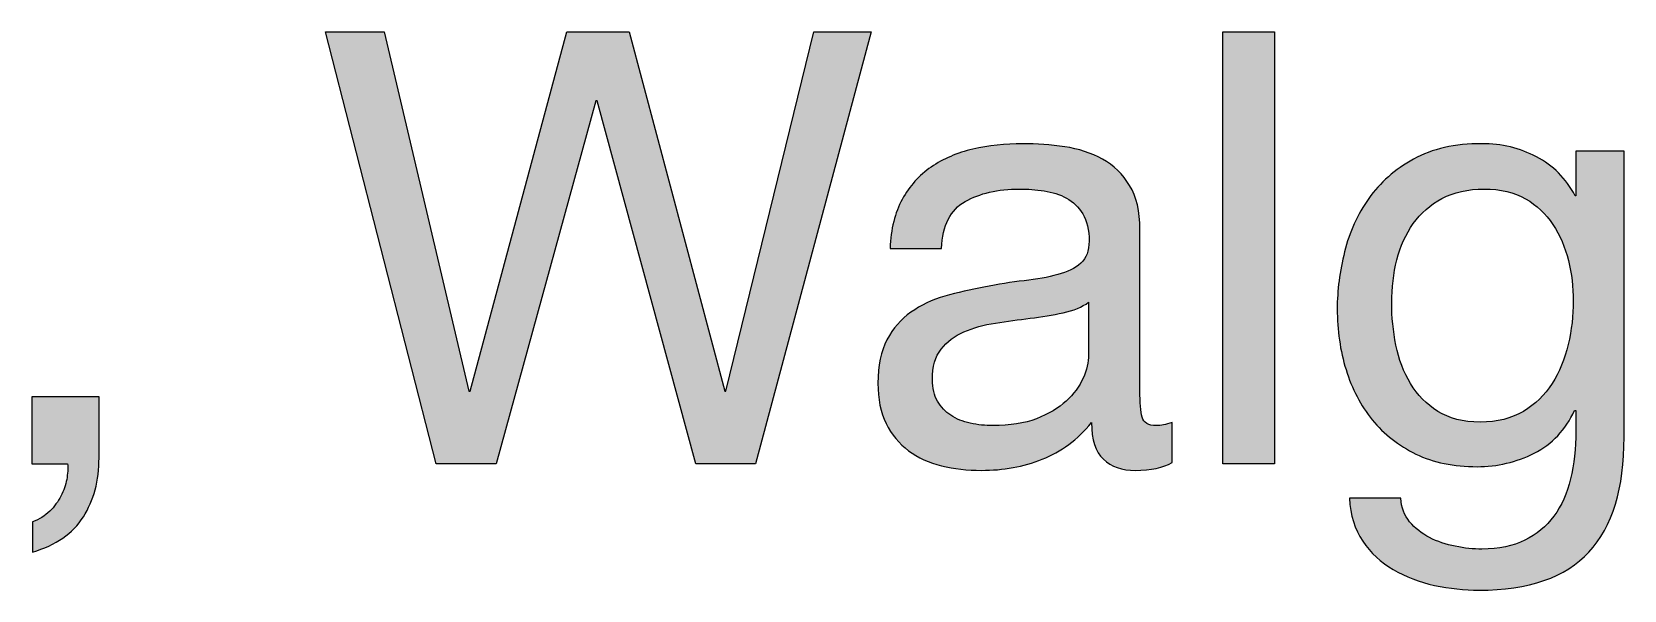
# Paper-space layout 'A0mask (portrait)' of a CAD drawing. Extents: x 0 to 810, y 0 to 1153.
# Drawn here: x 686.19 to 697.03, y 63.68 to 67.48 of the extents above; entities that cross this region are included whole.
import ezdxf
from ezdxf.enums import TextEntityAlignment as Align

# ---------------------------------------------------------------- set-up
doc = ezdxf.new("R2010")
doc.units = 0
doc.layers.get('0').update_dxf_attribs({"linetype": 'CONTINUOUS'})
doc.layers.get('Defpoints').update_dxf_attribs({"linetype": 'CONTINUOUS'})
doc.layers.add('JPP_Mask', color=7, linetype='CONTINUOUS')
doc.styles.add('JPP', font='arial.ttf')

# ---------------------------------------------------------------- blocks, each defined once
blk = doc.blocks.new('A0mask (portrait)')
at = {"true_color": 0x004a91}
for points in [[(691.905, 67.483), (691.514, 67.483), (690.916, 65.036), (690.908, 65.036), (690.257, 67.483), (689.833, 67.483), (689.174, 65.036), (689.165, 65.036), (688.589, 67.483), (688.189, 67.483), (688.943, 64.541), (689.351, 64.541), (690.03, 67.013), (690.039, 67.013), (690.71, 64.541), (691.118, 64.541)], [(694.649, 67.483), (694.299, 67.483), (694.299, 64.541), (694.649, 64.541)]]:
    blk.add_hatch(color=154, dxfattribs=at).paths.add_polyline_path(points)
h = blk.add_hatch(color=154, dxfattribs=at)
edge = h.paths.add_edge_path()
edge.add_spline(control_points=[(693.734, 65.04), (693.734, 65.04), (693.734, 66.136), (693.734, 66.136), (693.734, 66.259), (693.711, 66.36), (693.664, 66.436)], knot_values=[30, 30, 30, 30, 31, 31, 31, 32, 32, 32, 32], degree=3, periodic=0)
edge.add_spline(control_points=[(693.664, 66.436), (693.617, 66.513), (693.556, 66.573), (693.479, 66.616)], knot_values=[29, 29, 29, 29, 30, 30, 30, 30], degree=3, periodic=0)
edge.add_spline(control_points=[(693.479, 66.616), (693.402, 66.658), (693.316, 66.686), (693.222, 66.7)], knot_values=[28, 28, 28, 28, 29, 29, 29, 29], degree=3, periodic=0)
edge.add_spline(control_points=[(693.222, 66.7), (693.127, 66.714), (693.031, 66.721), (692.935, 66.721)], knot_values=[27, 27, 27, 27, 28, 28, 28, 28], degree=3, periodic=0)
edge.add_spline(control_points=[(692.935, 66.721), (692.817, 66.721), (692.704, 66.708), (692.597, 66.684)], knot_values=[26, 26, 26, 26, 27, 27, 27, 27], degree=3, periodic=0)
edge.add_spline(control_points=[(692.597, 66.684), (692.49, 66.659), (692.395, 66.618), (692.313, 66.562)], knot_values=[25, 25, 25, 25, 26, 26, 26, 26], degree=3, periodic=0)
edge.add_spline(control_points=[(692.313, 66.562), (692.231, 66.506), (692.165, 66.432), (692.116, 66.342)], knot_values=[24, 24, 24, 24, 25, 25, 25, 25], degree=3, periodic=0)
edge.add_spline(control_points=[(692.116, 66.342), (692.066, 66.251), (692.038, 66.14), (692.033, 66.008)], knot_values=[23, 23, 23, 23, 24, 24, 24, 24], degree=3, periodic=0)
edge.add_spline(control_points=[(692.033, 66.008), (692.033, 66.008), (692.383, 66.008), (692.383, 66.008), (692.391, 66.165), (692.445, 66.271), (692.544, 66.327), (692.643, 66.383), (692.766, 66.412), (692.915, 66.412)], knot_values=[20, 20, 20, 20, 21, 21, 21, 22, 22, 22, 23, 23, 23, 23], degree=3, periodic=0)
edge.add_spline(control_points=[(692.915, 66.412), (692.969, 66.412), (693.025, 66.408), (693.082, 66.399)], knot_values=[19, 19, 19, 19, 20, 20, 20, 20], degree=3, periodic=0)
edge.add_spline(control_points=[(693.082, 66.399), (693.137, 66.391), (693.189, 66.375), (693.234, 66.35)], knot_values=[18, 18, 18, 18, 19, 19, 19, 19], degree=3, periodic=0)
edge.add_spline(control_points=[(693.234, 66.35), (693.279, 66.325), (693.316, 66.29), (693.345, 66.243)], knot_values=[17, 17, 17, 17, 18, 18, 18, 18], degree=3, periodic=0)
edge.add_spline(control_points=[(693.345, 66.243), (693.374, 66.196), (693.388, 66.134), (693.388, 66.057)], knot_values=[16, 16, 16, 16, 17, 17, 17, 17], degree=3, periodic=0)
edge.add_spline(control_points=[(693.388, 66.057), (693.388, 65.992), (693.369, 65.941), (693.331, 65.907), (693.292, 65.873), (693.24, 65.846), (693.174, 65.829)], knot_values=[14, 14, 14, 14, 15, 15, 15, 16, 16, 16, 16], degree=3, periodic=0)
edge.add_spline(control_points=[(693.174, 65.829), (693.108, 65.811), (693.032, 65.797), (692.945, 65.788)], knot_values=[13, 13, 13, 13, 14, 14, 14, 14], degree=3, periodic=0)
edge.add_spline(control_points=[(692.945, 65.788), (692.859, 65.778), (692.768, 65.763), (692.672, 65.744)], knot_values=[12, 12, 12, 12, 13, 13, 13, 13], degree=3, periodic=0)
edge.add_spline(control_points=[(692.672, 65.744), (692.581, 65.728), (692.492, 65.707), (692.406, 65.682), (692.319, 65.658), (692.242, 65.621), (692.175, 65.573)], knot_values=[10, 10, 10, 10, 11, 11, 11, 12, 12, 12, 12], degree=3, periodic=0)
edge.add_spline(control_points=[(692.175, 65.573), (692.107, 65.525), (692.054, 65.463), (692.012, 65.386)], knot_values=[9, 9, 9, 9, 10, 10, 10, 10], degree=3, periodic=0)
edge.add_spline(control_points=[(692.012, 65.386), (691.971, 65.309), (691.95, 65.21), (691.95, 65.089)], knot_values=[8, 8, 8, 8, 9, 9, 9, 9], degree=3, periodic=0)
edge.add_spline(control_points=[(691.95, 65.089), (691.95, 64.982), (691.969, 64.891), (692.006, 64.815)], knot_values=[7, 7, 7, 7, 8, 8, 8, 8], degree=3, periodic=0)
edge.add_spline(control_points=[(692.006, 64.815), (692.043, 64.739), (692.094, 64.678), (692.159, 64.63)], knot_values=[6, 6, 6, 6, 7, 7, 7, 7], degree=3, periodic=0)
edge.add_spline(control_points=[(692.159, 64.63), (692.223, 64.582), (692.298, 64.547), (692.383, 64.527), (692.468, 64.506), (692.559, 64.496), (692.655, 64.496)], knot_values=[4, 4, 4, 4, 5, 5, 5, 6, 6, 6, 6], degree=3, periodic=0)
edge.add_spline(control_points=[(692.655, 64.496), (692.803, 64.496), (692.942, 64.521), (693.069, 64.572)], knot_values=[3, 3, 3, 3, 4, 4, 4, 4], degree=3, periodic=0)
edge.add_spline(control_points=[(693.069, 64.572), (693.197, 64.623), (693.309, 64.706), (693.405, 64.821)], knot_values=[2, 2, 2, 2, 3, 3, 3, 3], degree=3, periodic=0)
edge.add_spline(control_points=[(693.405, 64.821), (693.405, 64.706), (693.431, 64.623), (693.485, 64.572)], knot_values=[1, 1, 1, 1, 2, 2, 2, 2], degree=3, periodic=0)
edge.add_spline(control_points=[(693.485, 64.572), (693.539, 64.521), (693.611, 64.496), (693.702, 64.496)], knot_values=[0, 0, 0, 0, 1, 1, 1, 1], degree=3, periodic=0)
edge.add_spline(control_points=[(693.702, 64.496), (693.809, 64.496), (693.893, 64.514), (693.953, 64.549)], knot_values=[36, 36, 36, 36, 37, 37, 37, 37], degree=3, periodic=0)
edge.add_spline(control_points=[(693.953, 64.549), (693.953, 64.549), (693.953, 64.821), (693.953, 64.821), (693.911, 64.808), (693.876, 64.801), (693.846, 64.801)], knot_values=[34, 34, 34, 34, 35, 35, 35, 36, 36, 36, 36], degree=3, periodic=0)
edge.add_spline(control_points=[(693.846, 64.801), (693.791, 64.801), (693.759, 64.82), (693.749, 64.858)], knot_values=[33, 33, 33, 33, 34, 34, 34, 34], degree=3, periodic=0)
edge.add_spline(control_points=[(693.749, 64.858), (693.739, 64.897), (693.734, 64.957), (693.734, 65.04)], knot_values=[32, 32, 32, 32, 33, 33, 33, 33], degree=3, periodic=0)
edge = h.paths.add_edge_path(flags=16)
edge.add_spline(control_points=[(693.384, 65.641), (693.384, 65.641), (693.384, 65.283), (693.384, 65.283), (693.384, 65.233), (693.372, 65.18), (693.347, 65.124), (693.323, 65.068), (693.284, 65.016), (693.232, 64.968), (693.18, 64.92), (693.112, 64.88), (693.03, 64.848)], knot_values=[10, 10, 10, 10, 11, 11, 11, 12, 12, 12, 13, 13, 13, 14, 14, 14, 14], degree=3, periodic=0)
edge.add_spline(control_points=[(693.03, 64.848), (692.948, 64.816), (692.849, 64.801), (692.733, 64.801)], knot_values=[9, 9, 9, 9, 10, 10, 10, 10], degree=3, periodic=0)
edge.add_spline(control_points=[(692.733, 64.801), (692.681, 64.801), (692.63, 64.806), (692.579, 64.817)], knot_values=[8, 8, 8, 8, 9, 9, 9, 9], degree=3, periodic=0)
edge.add_spline(control_points=[(692.579, 64.817), (692.528, 64.828), (692.484, 64.846), (692.447, 64.871)], knot_values=[7, 7, 7, 7, 8, 8, 8, 8], degree=3, periodic=0)
edge.add_spline(control_points=[(692.447, 64.871), (692.41, 64.895), (692.38, 64.928), (692.356, 64.968)], knot_values=[6, 6, 6, 6, 7, 7, 7, 7], degree=3, periodic=0)
edge.add_spline(control_points=[(692.356, 64.968), (692.333, 65.007), (692.321, 65.056), (692.321, 65.114)], knot_values=[5, 5, 5, 5, 6, 6, 6, 6], degree=3, periodic=0)
edge.add_spline(control_points=[(692.321, 65.114), (692.321, 65.202), (692.341, 65.271), (692.381, 65.322)], knot_values=[4, 4, 4, 4, 5, 5, 5, 5], degree=3, periodic=0)
edge.add_spline(control_points=[(692.381, 65.322), (692.421, 65.373), (692.472, 65.412), (692.535, 65.439)], knot_values=[3, 3, 3, 3, 4, 4, 4, 4], degree=3, periodic=0)
edge.add_spline(control_points=[(692.535, 65.439), (692.599, 65.467), (692.67, 65.487), (692.75, 65.499)], knot_values=[2, 2, 2, 2, 3, 3, 3, 3], degree=3, periodic=0)
edge.add_spline(control_points=[(692.75, 65.499), (692.829, 65.512), (692.908, 65.522), (692.986, 65.532)], knot_values=[1, 1, 1, 1, 2, 2, 2, 2], degree=3, periodic=0)
edge.add_spline(control_points=[(692.986, 65.532), (693.065, 65.542), (693.14, 65.554), (693.211, 65.569)], knot_values=[0, 0, 0, 0, 1, 1, 1, 1], degree=3, periodic=0)
edge.add_spline(control_points=[(693.211, 65.569), (693.283, 65.584), (693.34, 65.608), (693.384, 65.641)], knot_values=[14, 14, 14, 14, 15, 15, 15, 15], degree=3, periodic=0)
h = blk.add_hatch(color=154, dxfattribs=at)
edge = h.paths.add_edge_path(flags=16)
edge.add_spline(control_points=[(696.345, 64.898), (696.425, 64.946), (696.491, 65.009), (696.54, 65.087), (696.59, 65.165), (696.626, 65.254), (696.649, 65.353), (696.673, 65.452), (696.684, 65.551), (696.684, 65.65), (696.684, 65.743), (696.673, 65.835), (696.651, 65.925), (696.629, 66.016), (696.594, 66.098), (696.546, 66.171), (696.498, 66.243), (696.436, 66.302), (696.359, 66.346), (696.282, 66.39), (696.188, 66.412), (696.078, 66.412), (695.966, 66.412), (695.87, 66.39), (695.79, 66.348), (695.711, 66.305), (695.645, 66.248), (695.595, 66.177), (695.544, 66.105), (695.507, 66.023), (695.483, 65.93), (695.46, 65.836), (695.448, 65.739), (695.448, 65.637), (695.448, 65.541), (695.458, 65.445), (695.477, 65.349), (695.496, 65.253), (695.529, 65.165), (695.576, 65.087), (695.623, 65.009), (695.685, 64.946), (695.761, 64.898), (695.838, 64.85), (695.935, 64.825), (696.05, 64.825), (696.165, 64.825), (696.264, 64.85), (696.345, 64.898)], knot_values=[0, 0, 0, 0, 1, 1, 1, 2, 2, 2, 3, 3, 3, 4, 4, 4, 5, 5, 5, 6, 6, 6, 7, 7, 7, 8, 8, 8, 9, 9, 9, 10, 10, 10, 11, 11, 11, 12, 12, 12, 13, 13, 13, 14, 14, 14, 15, 15, 15, 16, 16, 16, 16], degree=3, periodic=0)
edge = h.paths.add_edge_path()
edge.add_spline(control_points=[(696.791, 63.94), (696.632, 63.767), (696.382, 63.68), (696.042, 63.68), (695.943, 63.68), (695.842, 63.691), (695.739, 63.713), (695.636, 63.735), (695.542, 63.771), (695.458, 63.82), (695.375, 63.869), (695.305, 63.934), (695.251, 64.014), (695.196, 64.094), (695.165, 64.191), (695.16, 64.306), (695.16, 64.306), (695.51, 64.306), (695.51, 64.306), (695.513, 64.243), (695.533, 64.19), (695.57, 64.146), (695.607, 64.102), (695.652, 64.066), (695.706, 64.038), (695.759, 64.011), (695.818, 63.991), (695.881, 63.979), (695.944, 63.966), (696.005, 63.96), (696.062, 63.96), (696.177, 63.96), (696.275, 63.98), (696.355, 64.02), (696.434, 64.06), (696.5, 64.115), (696.552, 64.185), (696.605, 64.255), (696.642, 64.339), (696.666, 64.438), (696.689, 64.537), (696.701, 64.646), (696.701, 64.764), (696.701, 64.764), (696.701, 64.904), (696.701, 64.904), (696.701, 64.904), (696.692, 64.904), (696.692, 64.904), (696.632, 64.772), (696.541, 64.675), (696.418, 64.613), (696.296, 64.552), (696.167, 64.521), (696.029, 64.521), (695.87, 64.521), (695.731, 64.549), (695.613, 64.607), (695.495, 64.665), (695.396, 64.742), (695.316, 64.84), (695.237, 64.937), (695.177, 65.051), (695.137, 65.182), (695.097, 65.312), (695.077, 65.45), (695.077, 65.596), (695.077, 65.722), (695.094, 65.852), (695.127, 65.985), (695.16, 66.118), (695.215, 66.239), (695.292, 66.348), (695.368, 66.456), (695.47, 66.546), (695.597, 66.616), (695.723, 66.686), (695.878, 66.721), (696.062, 66.721), (696.197, 66.721), (696.32, 66.691), (696.433, 66.632), (696.546, 66.573), (696.633, 66.485), (696.697, 66.366), (696.697, 66.366), (696.701, 66.366), (696.701, 66.366), (696.701, 66.366), (696.701, 66.671), (696.701, 66.671), (696.701, 66.671), (697.03, 66.671), (697.03, 66.671), (697.03, 66.671), (697.03, 64.722), (697.03, 64.722), (697.03, 64.374), (696.951, 64.113), (696.791, 63.94)], knot_values=[0, 0, 0, 0, 1, 1, 1, 2, 2, 2, 3, 3, 3, 4, 4, 4, 5, 5, 5, 6, 6, 6, 7, 7, 7, 8, 8, 8, 9, 9, 9, 10, 10, 10, 11, 11, 11, 12, 12, 12, 13, 13, 13, 14, 14, 14, 15, 15, 15, 16, 16, 16, 17, 17, 17, 18, 18, 18, 19, 19, 19, 20, 20, 20, 21, 21, 21, 22, 22, 22, 23, 23, 23, 24, 24, 24, 25, 25, 25, 26, 26, 26, 27, 27, 27, 28, 28, 28, 29, 29, 29, 30, 30, 30, 31, 31, 31, 32, 32, 32, 33, 33, 33, 33], degree=3, periodic=0)
h = blk.add_hatch(color=154, dxfattribs=at)
edge = h.paths.add_edge_path()
edge.add_spline(control_points=[(686.648, 64.582), (686.648, 64.582), (686.648, 64.998), (686.648, 64.998), (686.648, 64.998), (686.584, 64.998), (686.503, 64.998)], knot_values=[10.624977, 10.624977, 10.624977, 10.624977, 11.624977, 11.624977, 11.624977, 12, 12, 12, 12], degree=3, periodic=0)
edge.add_spline(control_points=[(686.503, 64.998), (686.423, 64.998), (686.326, 64.998), (686.262, 64.998)], knot_values=[10.249985, 10.249985, 10.249985, 10.249985, 10.624977, 10.624977, 10.624977, 10.624977], degree=3, periodic=0)
edge.add_spline(control_points=[(686.262, 64.998), (686.246, 64.998), (686.232, 64.998), (686.221, 64.998)], knot_values=[10.156237, 10.156237, 10.156237, 10.156237, 10.249985, 10.249985, 10.249985, 10.249985], degree=3, periodic=0)
edge.add_spline(control_points=[(686.19, 64.998), (686.19, 64.998), (686.19, 64.998), (686.19, 64.998), (686.19, 64.998), (686.19, 64.998), (686.19, 64.998)], knot_values=[9.999502, 9.999502, 9.999502, 9.999502, 10, 10, 10, 10.000967, 10.000967, 10.000967, 10.000967], degree=3, periodic=0)
edge.add_spline(control_points=[(686.19, 64.99), (686.19, 64.987), (686.19, 64.983), (686.19, 64.979)], knot_values=[9.874992, 9.874992, 9.874992, 9.874992, 9.921867, 9.921867, 9.921867, 9.921867], degree=3, periodic=0)
edge.add_spline(control_points=[(686.19, 64.979), (686.19, 64.96), (686.19, 64.929), (686.19, 64.892)], knot_values=[9.687496, 9.687496, 9.687496, 9.687496, 9.874992, 9.874992, 9.874992, 9.874992], degree=3, periodic=0)
edge.add_spline(control_points=[(686.19, 64.892), (686.19, 64.856), (686.19, 64.813), (686.19, 64.77)], knot_values=[9.5, 9.5, 9.5, 9.5, 9.687496, 9.687496, 9.687496, 9.687496], degree=3, periodic=0)
edge.add_spline(control_points=[(686.19, 64.77), (686.19, 64.727), (686.19, 64.684), (686.19, 64.647)], knot_values=[9.312504, 9.312504, 9.312504, 9.312504, 9.5, 9.5, 9.5, 9.5], degree=3, periodic=0)
edge.add_spline(control_points=[(686.19, 64.647), (686.19, 64.61), (686.19, 64.58), (686.19, 64.561)], knot_values=[9.125007, 9.125007, 9.125007, 9.125007, 9.312504, 9.312504, 9.312504, 9.312504], degree=3, periodic=0)
edge.add_spline(control_points=[(686.19, 64.541), (686.19, 64.541), (686.19, 64.541), (686.19, 64.541), (686.19, 64.541), (686.19, 64.541), (686.19, 64.541)], knot_values=[8.999033, 8.999033, 8.999033, 8.999033, 9.000264, 9.000264, 9.000264, 9.001231, 9.001231, 9.001231, 9.001231], degree=3, periodic=0)
edge.add_spline(control_points=[(686.193, 64.541), (686.196, 64.541), (686.2, 64.541), (686.206, 64.541)], knot_values=[8.843763, 8.843763, 8.843763, 8.843763, 8.937511, 8.937511, 8.937511, 8.937511], degree=3, periodic=0)
edge.add_spline(control_points=[(686.206, 64.541), (686.212, 64.541), (686.22, 64.541), (686.229, 64.541)], knot_values=[8.750015, 8.750015, 8.750015, 8.750015, 8.843763, 8.843763, 8.843763, 8.843763], degree=3, periodic=0)
edge.add_spline(control_points=[(686.229, 64.541), (686.263, 64.541), (686.314, 64.541), (686.357, 64.541)], knot_values=[8.375023, 8.375023, 8.375023, 8.375023, 8.750015, 8.750015, 8.750015, 8.750015], degree=3, periodic=0)
edge.add_spline(control_points=[(686.357, 64.541), (686.4, 64.541), (686.434, 64.541), (686.434, 64.541), (686.437, 64.508), (686.434, 64.473), (686.428, 64.434)], knot_values=[7, 7, 7, 7, 7.375023, 7.375023, 7.375023, 8.375023, 8.375023, 8.375023, 8.375023], degree=3, periodic=0)
edge.add_spline(control_points=[(686.428, 64.434), (686.421, 64.396), (686.408, 64.358), (686.388, 64.321)], knot_values=[6, 6, 6, 6, 7, 7, 7, 7], degree=3, periodic=0)
edge.add_spline(control_points=[(686.388, 64.321), (686.369, 64.284), (686.344, 64.249), (686.312, 64.218)], knot_values=[5, 5, 5, 5, 6, 6, 6, 6], degree=3, periodic=0)
edge.add_spline(control_points=[(686.312, 64.218), (686.28, 64.186), (686.242, 64.162), (686.195, 64.146)], knot_values=[4, 4, 4, 4, 5, 5, 5, 5], degree=3, periodic=0)
edge.add_spline(control_points=[(686.195, 64.146), (686.195, 64.146), (686.195, 63.94), (686.195, 63.94), (686.354, 63.986), (686.469, 64.066), (686.541, 64.179), (686.612, 64.291), (686.648, 64.426), (686.648, 64.582)], knot_values=[1, 1, 1, 1, 2, 2, 2, 3, 3, 3, 4, 4, 4, 4], degree=3, periodic=0)
at = {"layer": 'Defpoints', "color": 154, "true_color": 0x004a91}
for points in [[(690.71, 64.541), (690.039, 67.013), (690.03, 67.013), (689.351, 64.541), (688.943, 64.541), (688.189, 67.483), (688.589, 67.483), (689.165, 65.036), (689.174, 65.036), (689.833, 67.483), (690.257, 67.483), (690.908, 65.036), (690.916, 65.036), (691.514, 67.483), (691.905, 67.483), (691.118, 64.541), (690.71, 64.541)], [(694.649, 67.483), (694.649, 64.541), (694.299, 64.541), (694.299, 67.483), (694.649, 67.483)]]:
    blk.add_lwpolyline(points, dxfattribs=at)
for points, knots in [([(693.702, 64.496), (693.611, 64.496), (693.539, 64.521), (693.485, 64.572), (693.431, 64.623), (693.405, 64.706), (693.405, 64.821), (693.309, 64.706), (693.197, 64.623), (693.069, 64.572), (692.942, 64.521), (692.803, 64.496), (692.655, 64.496), (692.559, 64.496), (692.468, 64.506), (692.383, 64.527), (692.298, 64.547), (692.223, 64.582), (692.159, 64.63), (692.094, 64.678), (692.043, 64.739), (692.006, 64.815), (691.969, 64.891), (691.95, 64.982), (691.95, 65.089), (691.95, 65.21), (691.971, 65.309), (692.012, 65.386), (692.054, 65.463), (692.107, 65.525), (692.175, 65.573), (692.242, 65.621), (692.319, 65.658), (692.406, 65.682), (692.492, 65.707), (692.581, 65.728), (692.672, 65.744), (692.768, 65.763), (692.859, 65.778), (692.945, 65.788), (693.032, 65.797), (693.108, 65.811), (693.174, 65.829), (693.24, 65.846), (693.292, 65.873), (693.331, 65.907), (693.369, 65.941), (693.388, 65.992), (693.388, 66.057), (693.388, 66.134), (693.374, 66.196), (693.345, 66.243), (693.316, 66.29), (693.279, 66.325), (693.234, 66.35), (693.189, 66.375), (693.137, 66.391), (693.082, 66.399), (693.025, 66.408), (692.969, 66.412), (692.915, 66.412), (692.766, 66.412), (692.643, 66.383), (692.544, 66.327), (692.445, 66.271), (692.391, 66.165), (692.383, 66.008), (692.383, 66.008), (692.033, 66.008), (692.033, 66.008), (692.038, 66.14), (692.066, 66.251), (692.116, 66.342), (692.165, 66.432), (692.231, 66.506), (692.313, 66.562), (692.395, 66.618), (692.49, 66.659), (692.597, 66.684), (692.704, 66.708), (692.817, 66.721), (692.935, 66.721), (693.031, 66.721), (693.127, 66.714), (693.222, 66.7), (693.316, 66.686), (693.402, 66.658), (693.479, 66.616), (693.556, 66.573), (693.617, 66.513), (693.664, 66.436), (693.711, 66.36), (693.734, 66.259), (693.734, 66.136), (693.734, 66.136), (693.734, 65.04), (693.734, 65.04), (693.734, 64.957), (693.739, 64.897), (693.749, 64.858), (693.759, 64.82), (693.791, 64.801), (693.846, 64.801), (693.876, 64.801), (693.911, 64.808), (693.953, 64.821), (693.953, 64.821), (693.953, 64.549), (693.953, 64.549), (693.893, 64.514), (693.809, 64.496), (693.702, 64.496)], [0, 0, 0, 0, 1, 1, 1, 2, 2, 2, 3, 3, 3, 4, 4, 4, 5, 5, 5, 6, 6, 6, 7, 7, 7, 8, 8, 8, 9, 9, 9, 10, 10, 10, 11, 11, 11, 12, 12, 12, 13, 13, 13, 14, 14, 14, 15, 15, 15, 16, 16, 16, 17, 17, 17, 18, 18, 18, 19, 19, 19, 20, 20, 20, 21, 21, 21, 22, 22, 22, 23, 23, 23, 24, 24, 24, 25, 25, 25, 26, 26, 26, 27, 27, 27, 28, 28, 28, 29, 29, 29, 30, 30, 30, 31, 31, 31, 32, 32, 32, 33, 33, 33, 34, 34, 34, 35, 35, 35, 36, 36, 36, 37, 37, 37, 37]), ([(696.791, 63.94), (696.632, 63.767), (696.382, 63.68), (696.042, 63.68), (695.943, 63.68), (695.842, 63.691), (695.739, 63.713), (695.636, 63.735), (695.542, 63.771), (695.458, 63.82), (695.375, 63.869), (695.305, 63.934), (695.251, 64.014), (695.196, 64.094), (695.165, 64.191), (695.16, 64.306), (695.16, 64.306), (695.51, 64.306), (695.51, 64.306), (695.513, 64.243), (695.533, 64.19), (695.57, 64.146), (695.607, 64.102), (695.652, 64.066), (695.706, 64.038), (695.759, 64.011), (695.818, 63.991), (695.881, 63.979), (695.944, 63.966), (696.005, 63.96), (696.062, 63.96), (696.177, 63.96), (696.275, 63.98), (696.355, 64.02), (696.434, 64.06), (696.5, 64.115), (696.552, 64.185), (696.605, 64.255), (696.642, 64.339), (696.666, 64.438), (696.689, 64.537), (696.701, 64.646), (696.701, 64.764), (696.701, 64.764), (696.701, 64.904), (696.701, 64.904), (696.701, 64.904), (696.692, 64.904), (696.692, 64.904), (696.632, 64.772), (696.541, 64.675), (696.418, 64.613), (696.296, 64.552), (696.167, 64.521), (696.029, 64.521), (695.87, 64.521), (695.731, 64.549), (695.613, 64.607), (695.495, 64.665), (695.396, 64.742), (695.316, 64.84), (695.237, 64.937), (695.177, 65.051), (695.137, 65.182), (695.097, 65.312), (695.077, 65.45), (695.077, 65.596), (695.077, 65.722), (695.094, 65.852), (695.127, 65.985), (695.16, 66.118), (695.215, 66.239), (695.292, 66.348), (695.368, 66.456), (695.47, 66.546), (695.597, 66.616), (695.723, 66.686), (695.878, 66.721), (696.062, 66.721), (696.197, 66.721), (696.32, 66.691), (696.433, 66.632), (696.546, 66.573), (696.633, 66.485), (696.697, 66.366), (696.697, 66.366), (696.701, 66.366), (696.701, 66.366), (696.701, 66.366), (696.701, 66.671), (696.701, 66.671), (696.701, 66.671), (697.03, 66.671), (697.03, 66.671), (697.03, 66.671), (697.03, 64.722), (697.03, 64.722), (697.03, 64.374), (696.951, 64.113), (696.791, 63.94)], [0, 0, 0, 0, 1, 1, 1, 2, 2, 2, 3, 3, 3, 4, 4, 4, 5, 5, 5, 6, 6, 6, 7, 7, 7, 8, 8, 8, 9, 9, 9, 10, 10, 10, 11, 11, 11, 12, 12, 12, 13, 13, 13, 14, 14, 14, 15, 15, 15, 16, 16, 16, 17, 17, 17, 18, 18, 18, 19, 19, 19, 20, 20, 20, 21, 21, 21, 22, 22, 22, 23, 23, 23, 24, 24, 24, 25, 25, 25, 26, 26, 26, 27, 27, 27, 28, 28, 28, 29, 29, 29, 30, 30, 30, 31, 31, 31, 32, 32, 32, 33, 33, 33, 33]), ([(696.345, 64.898), (696.425, 64.946), (696.491, 65.009), (696.54, 65.087), (696.59, 65.165), (696.626, 65.254), (696.649, 65.353), (696.673, 65.452), (696.684, 65.551), (696.684, 65.65), (696.684, 65.743), (696.673, 65.835), (696.651, 65.925), (696.629, 66.016), (696.594, 66.098), (696.546, 66.171), (696.498, 66.243), (696.436, 66.302), (696.359, 66.346), (696.282, 66.39), (696.188, 66.412), (696.078, 66.412), (695.966, 66.412), (695.87, 66.39), (695.79, 66.348), (695.711, 66.305), (695.645, 66.248), (695.595, 66.177), (695.544, 66.105), (695.507, 66.023), (695.483, 65.93), (695.46, 65.836), (695.448, 65.739), (695.448, 65.637), (695.448, 65.541), (695.458, 65.445), (695.477, 65.349), (695.496, 65.253), (695.529, 65.165), (695.576, 65.087), (695.623, 65.009), (695.685, 64.946), (695.761, 64.898), (695.838, 64.85), (695.935, 64.825), (696.05, 64.825), (696.165, 64.825), (696.264, 64.85), (696.345, 64.898)], [0, 0, 0, 0, 1, 1, 1, 2, 2, 2, 3, 3, 3, 4, 4, 4, 5, 5, 5, 6, 6, 6, 7, 7, 7, 8, 8, 8, 9, 9, 9, 10, 10, 10, 11, 11, 11, 12, 12, 12, 13, 13, 13, 14, 14, 14, 15, 15, 15, 16, 16, 16, 16]), ([(693.211, 65.569), (693.14, 65.554), (693.065, 65.542), (692.986, 65.532), (692.908, 65.522), (692.829, 65.512), (692.75, 65.499), (692.67, 65.487), (692.599, 65.467), (692.535, 65.439), (692.472, 65.412), (692.421, 65.373), (692.381, 65.322), (692.341, 65.271), (692.321, 65.202), (692.321, 65.114), (692.321, 65.056), (692.333, 65.007), (692.356, 64.968), (692.38, 64.928), (692.41, 64.895), (692.447, 64.871), (692.484, 64.846), (692.528, 64.828), (692.579, 64.817), (692.63, 64.806), (692.681, 64.801), (692.733, 64.801), (692.849, 64.801), (692.948, 64.816), (693.03, 64.848), (693.112, 64.88), (693.18, 64.92), (693.232, 64.968), (693.284, 65.016), (693.323, 65.068), (693.347, 65.124), (693.372, 65.18), (693.384, 65.233), (693.384, 65.283), (693.384, 65.283), (693.384, 65.641), (693.384, 65.641), (693.34, 65.608), (693.283, 65.584), (693.211, 65.569)], [0, 0, 0, 0, 1, 1, 1, 2, 2, 2, 3, 3, 3, 4, 4, 4, 5, 5, 5, 6, 6, 6, 7, 7, 7, 8, 8, 8, 9, 9, 9, 10, 10, 10, 11, 11, 11, 12, 12, 12, 13, 13, 13, 14, 14, 14, 15, 15, 15, 15]), ([(686.648, 64.998), (686.648, 64.998), (686.648, 64.582), (686.648, 64.582), (686.648, 64.426), (686.612, 64.291), (686.541, 64.179), (686.469, 64.066), (686.354, 63.986), (686.195, 63.94), (686.195, 63.94), (686.195, 64.146), (686.195, 64.146), (686.242, 64.162), (686.28, 64.186), (686.312, 64.218), (686.344, 64.249), (686.369, 64.284), (686.388, 64.321), (686.408, 64.358), (686.421, 64.396), (686.428, 64.434), (686.434, 64.473), (686.437, 64.508), (686.434, 64.541), (686.434, 64.541), (686.19, 64.541), (686.19, 64.541), (686.19, 64.541), (686.19, 64.998), (686.19, 64.998), (686.19, 64.998), (686.648, 64.998), (686.648, 64.998)], [0, 0, 0, 0, 1, 1, 1, 2, 2, 2, 3, 3, 3, 4, 4, 4, 5, 5, 5, 6, 6, 6, 7, 7, 7, 8, 8, 8, 9, 9, 9, 10, 10, 10, 11, 11, 11, 11])]:
    blk.add_open_spline(points, degree=3, knots=knots, dxfattribs=at)
at = {"color": 7, "style": 'JPP'}
for tag, p in [('Client', (743, 115)), ('Project1', (743, 90)), ('Project2', (743, 82.5)), ('Project3', (743, 75)), ('Title1', (743, 57.5)), ('Title2', (743, 50)), ('Title3', (743, 42.5)), ('Status', (635, 7.5))]:
    blk.add_attdef(tag, text='', height=3.5, dxfattribs=at).set_placement(p, align=Align.MIDDLE_LEFT)
at = {"color": 2, "style": 'JPP'}
for tag, p in [('Scale', (662.5, 25)), ('Checked', (752.5, 25)), ('Drawn', (707.5, 25)), ('Date', (797.5, 25))]:
    blk.add_attdef(tag, text='', height=2, dxfattribs=at).set_placement(p, align=Align.MIDDLE_CENTER)
at = {"color": 6, "style": 'JPP'}
for tag, p in [('Ref', (725, 7.5)), ('DrgNo.', (767, 7.5))]:
    blk.add_attdef(tag, text='', height=4, dxfattribs=at).set_placement(p, align=Align.MIDDLE_LEFT)
blk.add_attdef('Rev', text='', height=4, dxfattribs=at).set_placement((801.275, 7.5), align=Align.MIDDLE_CENTER)

psp = doc.layouts.new('A0mask (portrait)')

# ---------------------------------------------------------------- block references
at = {"layer": 'JPP_Mask'}
psp.add_blockref('A0mask (portrait)', (0, 0), dxfattribs=at)

doc.saveas('drawing.dxf')
